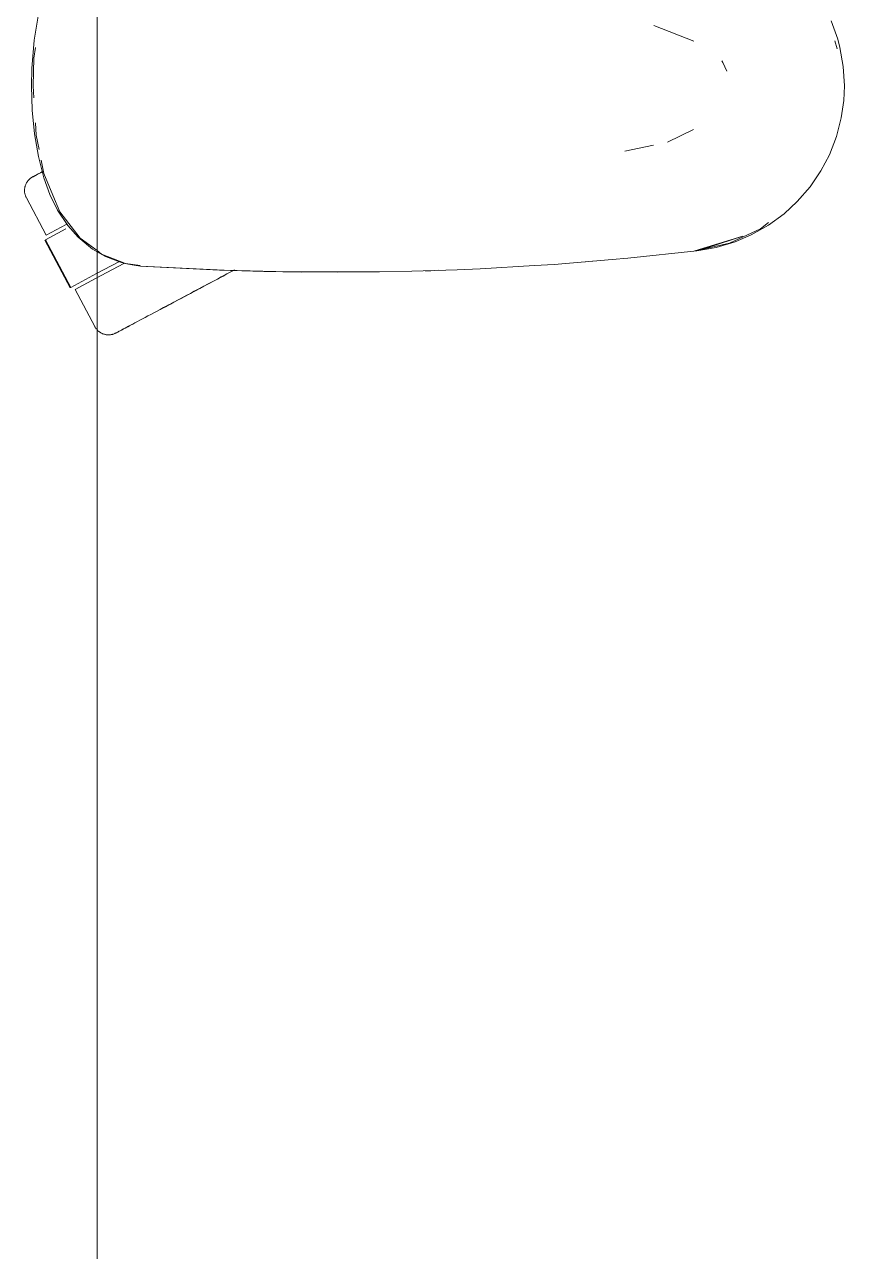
# Model space of a CAD drawing. Header units: millimetres. Extents: x 155927 to 295199, y -4084 to 97293.
# Drawn here: x 192761.6 to 192974.8, y 12159.5 to 12478.5 of the extents above; entities that cross this region are included whole.
import ezdxf

# ---------------------------------------------------------------- set-up
doc = ezdxf.new("R2010")
doc.units = ezdxf.units.MM
doc.header["$MEASUREMENT"] = 0
doc.layers.add('G-IMPT', color=8, linetype='CONTINUOUS', lineweight=9)
doc.layers.add('I-FURN', color=8, linetype='CONTINUOUS', lineweight=9)

msp = doc.modelspace()

# ---------------------------------------------------------------- linework, layer by layer
at = {"layer": 'G-IMPT'}
for p, q in [((192765.22, 12481.21), (192764.1, 12474.45)), ((192925.18, 12478.34), (192935.61, 12474.2)), ((192971.31, 12479.51), (192973.02, 12474.74)), ((192763.52, 12467.13), (192764.1, 12474.45)), ((192764.04, 12469.79), (192764.43, 12472.57)), ((192972.23, 12474.3), (192972.84, 12472.27)), ((192973.59, 12472.61), (192973.02, 12474.74)), ((192974.47, 12467.66), (192973.59, 12472.61)), ((192764.04, 12469.79), (192763.81, 12462.62)), ((192943.14, 12468.67), (192942.84, 12469.12)), ((192944.15, 12466.45), (192943.14, 12468.67)), ((192763.52, 12467.13), (192763.43, 12462.62)), ((192974.76, 12462.62), (192974.47, 12467.66)), ((192763.43, 12462.62), (192763.61, 12456.29)), ((192764, 12459.51), (192763.81, 12462.62)), ((192974.76, 12462.62), (192974.59, 12458.78)), ((192764.18, 12450.14), (192763.61, 12456.29)), ((192973.95, 12454.26), (192974.59, 12458.78)), ((192764.6, 12449.8), (192764.4, 12453)), ((192973.95, 12454.26), (192972.68, 12449.4)), ((192764.18, 12450.14), (192765.18, 12444.2)), ((192765.36, 12446.05), (192764.6, 12449.8)), ((192935.52, 12451.25), (192928.73, 12447.98)), ((192917.69, 12445.64), (192925.12, 12447.21)), ((192970.85, 12444.68), (192972.68, 12449.4)), ((192766.61, 12438.72), (192765.18, 12444.2)), ((192766.64, 12439.84), (192765.93, 12443.3)), ((192919.31, 12445.95), (192917.69, 12445.64)), ((192968.66, 12440.52), (192970.85, 12444.68)), ((192968.66, 12440.52), (192965.83, 12436.35)), ((192766.61, 12438.72), (192768.2, 12434.39)), ((192766.64, 12439.84), (192768.96, 12434.21)), ((192770.18, 12430.31), (192768.2, 12434.39)), ((192770.8, 12429.82), (192768.96, 12434.21)), ((192965.83, 12436.35), (192962.51, 12432.52)), ((192770.18, 12430.31), (192772.83, 12426.27)), ((192959.07, 12429.35), (192962.51, 12432.52)), ((192776.02, 12423.03), (192770.8, 12429.82)), ((192959.07, 12429.35), (192954.99, 12426.36)), ((192772.83, 12426.27), (192775.5, 12423.23)), ((192944.86, 12421.72), (192952.92, 12425.45)), ((192950.55, 12423.84), (192954.99, 12426.36)), ((192955.03, 12427.05), (192952.92, 12425.45)), ((192779.24, 12420.15), (192775.5, 12423.23)), ((192780.44, 12419.76), (192776.02, 12423.03)), ((192935.89, 12419.67), (192948.35, 12423.5)), ((192944.86, 12421.72), (192936.45, 12419.8)), ((192948.35, 12423.5), (192939.2, 12420.59)), ((192946.31, 12422.03), (192941.44, 12420.57)), ((192950.55, 12423.84), (192946.31, 12422.03)), ((192780.44, 12419.47), (192779.24, 12420.15)), ((192781.64, 12418.86), (192780.44, 12419.76)), ((192782.67, 12418.19), (192780.44, 12419.47)), ((192787.84, 12416.45), (192781.64, 12418.86)), ((192782.67, 12418.19), (192786.32, 12416.8)), ((192914.35, 12417.42), (192918.47, 12417.77)), ((192918.47, 12417.77), (192936.4, 12419.67)), ((192935.89, 12419.67), (192939.2, 12420.59)), ((192936.4, 12419.67), (192941.44, 12420.57)), ((192787.66, 12416.43), (192786.32, 12416.8)), ((192787.66, 12416.43), (192790.06, 12415.99)), ((192787.84, 12416.45), (192791.69, 12415.87)), ((192791.7, 12415.74), (192790.06, 12415.99)), ((192812.28, 12414.69), (192791.7, 12415.74)), ((192813.49, 12414.65), (192791.7, 12415.74)), ((192791.7, 12415.74), (192793.31, 12415.62)), ((192813.49, 12414.65), (192793.31, 12415.62)), ((192833.68, 12414.18), (192812.28, 12414.69)), ((192823.84, 12414.35), (192812.28, 12414.69)), ((192812.28, 12414.69), (192813.49, 12414.65)), ((192833.68, 12414.18), (192813.49, 12414.65)), ((192853.86, 12414.23), (192823.84, 12414.35)), ((192833.68, 12414.18), (192823.84, 12414.35)), ((192823.84, 12414.35), (192843.07, 12414.14)), ((192853.86, 12414.23), (192862.28, 12414.39)), ((192874.04, 12414.78), (192862.28, 12414.39)), ((192867.22, 12414.53), (192865.72, 12414.52)), ((192869.15, 12414.64), (192867.22, 12414.53)), ((192874.04, 12414.78), (192880.06, 12415.04)), ((192894.2, 12415.85), (192880.06, 12415.04)), ((192899.29, 12416.17), (192894.2, 12415.85)), ((192899.29, 12416.17), (192914.35, 12417.42)), ((192907.47, 12416.82), (192909.15, 12416.99)), ((192831.64, 12414.2), (192829.73, 12414.27)), ((192833.68, 12414.22), (192831.64, 12414.2)), ((192853.86, 12414.23), (192833.68, 12414.18)), ((192853.86, 12414.23), (192843.07, 12414.14))]:
    msp.add_line(p, q, dxfattribs=at)
at = {"layer": 'I-FURN'}
for p, q in [((192780.44, 12100.42), (192780.44, 13500.42)), ((192780.44, 13500.42), (192780.44, 12100.42)), ((192765.54, 12439.9), (192765.18, 12439.71)), ((192765.34, 12439.8), (192765.71, 12440)), ((192765.93, 12440.11), (192765.54, 12439.9)), ((192765.71, 12440), (192766.12, 12440.21)), ((192766.36, 12440.34), (192765.93, 12440.11)), ((192761.78, 12436.62), (192761.84, 12436.77)), ((192761.84, 12436.77), (192761.89, 12436.92)), ((192761.89, 12436.92), (192761.96, 12437.07)), ((192761.96, 12437.07), (192762.03, 12437.21)), ((192762.03, 12437.21), (192762.11, 12437.35)), ((192762.11, 12437.35), (192762.19, 12437.49)), ((192762.19, 12437.49), (192762.27, 12437.63)), ((192762.27, 12437.63), (192762.37, 12437.76)), ((192762.37, 12437.76), (192762.46, 12437.89)), ((192762.46, 12437.89), (192762.57, 12438.01)), ((192762.57, 12438.01), (192762.68, 12438.13)), ((192762.68, 12438.13), (192762.79, 12438.25)), ((192762.79, 12438.25), (192762.9, 12438.36)), ((192762.9, 12438.36), (192763.03, 12438.47)), ((192763.03, 12438.47), (192763.15, 12438.57)), ((192763.15, 12438.57), (192763.28, 12438.66)), ((192763.28, 12438.66), (192763.41, 12438.76)), ((192763.41, 12438.76), (192763.55, 12438.84)), ((192763.55, 12438.84), (192763.69, 12438.92)), ((192763.69, 12438.92), (192763.73, 12438.94)), ((192763.78, 12438.97), (192763.73, 12438.94)), ((192763.73, 12438.94), (192763.75, 12438.95)), ((192763.73, 12438.94), (192763.73, 12438.94)), ((192763.75, 12438.95), (192763.81, 12438.98)), ((192763.86, 12439.01), (192763.78, 12438.97)), ((192763.81, 12438.98), (192763.91, 12439.04)), ((192763.98, 12439.08), (192763.86, 12439.01)), ((192763.91, 12439.04), (192764.05, 12439.11)), ((192764.14, 12439.16), (192763.98, 12439.08)), ((192764.05, 12439.11), (192764.23, 12439.21)), ((192764.34, 12439.27), (192764.14, 12439.16)), ((192764.23, 12439.21), (192764.45, 12439.32)), ((192764.58, 12439.4), (192764.34, 12439.27)), ((192764.45, 12439.32), (192764.71, 12439.46)), ((192764.86, 12439.54), (192764.58, 12439.4)), ((192764.71, 12439.46), (192765, 12439.62)), ((192765.18, 12439.71), (192764.86, 12439.54)), ((192765, 12439.62), (192765.34, 12439.8)), ((192761.59, 12435.51), (192761.6, 12435.67)), ((192761.59, 12435.35), (192761.59, 12435.51)), ((192761.6, 12435.19), (192761.59, 12435.35)), ((192761.6, 12435.67), (192761.62, 12435.83)), ((192761.61, 12435.03), (192761.6, 12435.19)), ((192761.62, 12434.87), (192761.61, 12435.03)), ((192761.62, 12435.83), (192761.64, 12435.99)), ((192761.65, 12434.71), (192761.62, 12434.87)), ((192761.64, 12435.99), (192761.66, 12436.15)), ((192761.68, 12434.55), (192761.65, 12434.71)), ((192761.66, 12436.15), (192761.7, 12436.31)), ((192761.71, 12434.39), (192761.68, 12434.55)), ((192761.7, 12436.31), (192761.74, 12436.46)), ((192761.76, 12434.24), (192761.71, 12434.39)), ((192761.74, 12436.46), (192761.78, 12436.62)), ((192761.81, 12434.08), (192761.76, 12434.24)), ((192761.86, 12433.93), (192761.81, 12434.08)), ((192761.92, 12433.78), (192761.86, 12433.93)), ((192761.99, 12433.63), (192761.92, 12433.78)), ((192762.06, 12433.49), (192761.99, 12433.63)), ((192762.06, 12433.49), (192767.21, 12423.81)), ((192767.03, 12422.57), (192772.32, 12425.39)), ((192767.21, 12423.81), (192772.4, 12426.57)), ((192766.86, 12422.48), (192773.43, 12410.12)), ((192773.6, 12410.21), (192767.03, 12422.57)), ((192780.01, 12412.49), (192787.39, 12416.41)), ((192786.11, 12416.86), (192780.29, 12413.77)), ((192815.72, 12414.49), (192814.73, 12413.96)), ((192815.19, 12414.21), (192816.17, 12414.73)), ((192780.29, 12413.77), (192773.6, 12410.21)), ((192774.72, 12409.68), (192780.01, 12412.49)), ((192809.73, 12411.3), (192808.72, 12410.77)), ((192809.19, 12411.01), (192810.19, 12411.55)), ((192810.73, 12411.84), (192809.73, 12411.3)), ((192810.19, 12411.55), (192811.2, 12412.08)), ((192811.74, 12412.37), (192810.73, 12411.84)), ((192811.2, 12412.08), (192812.2, 12412.62)), ((192812.74, 12412.9), (192811.74, 12412.37)), ((192812.2, 12412.62), (192813.2, 12413.15)), ((192813.74, 12413.43), (192812.74, 12412.9)), ((192813.2, 12413.15), (192814.2, 12413.68)), ((192814.73, 12413.96), (192813.74, 12413.43)), ((192814.2, 12413.68), (192815.19, 12414.21)), ((192774.72, 12409.68), (192779.87, 12399.99)), ((192803.78, 12408.14), (192802.81, 12407.62)), ((192803.25, 12407.86), (192804.22, 12408.37)), ((192804.75, 12408.65), (192803.78, 12408.14)), ((192804.22, 12408.37), (192805.2, 12408.89)), ((192805.73, 12409.18), (192804.75, 12408.65)), ((192805.2, 12408.89), (192806.19, 12409.42)), ((192806.72, 12409.7), (192805.73, 12409.18)), ((192806.19, 12409.42), (192807.18, 12409.95)), ((192807.72, 12410.23), (192806.72, 12409.7)), ((192807.18, 12409.95), (192808.18, 12410.48)), ((192808.72, 12410.77), (192807.72, 12410.23)), ((192808.18, 12410.48), (192809.19, 12411.01)), ((192796.88, 12404.47), (192797.74, 12404.93)), ((192798.21, 12405.18), (192797.34, 12404.71)), ((192797.74, 12404.93), (192798.61, 12405.39)), ((192799.09, 12405.65), (192798.21, 12405.18)), ((192798.61, 12405.39), (192799.51, 12405.87)), ((192800, 12406.13), (192799.09, 12405.65)), ((192799.51, 12405.87), (192800.42, 12406.35)), ((192800.92, 12406.62), (192800, 12406.13)), ((192800.42, 12406.35), (192801.35, 12406.85)), ((192801.86, 12407.12), (192800.92, 12406.62)), ((192801.35, 12406.85), (192802.3, 12407.35)), ((192802.81, 12407.62), (192801.86, 12407.12)), ((192802.3, 12407.35), (192803.25, 12407.86)), ((192790.92, 12401.3), (192791.56, 12401.64)), ((192791.56, 12401.64), (192792.24, 12402)), ((192792.24, 12402), (192792.95, 12402.38)), ((192792.95, 12402.38), (192793.68, 12402.77)), ((192793.68, 12402.77), (192794.45, 12403.18)), ((192794.45, 12403.18), (192795.23, 12403.59)), ((192795.23, 12403.59), (192796.04, 12404.03)), ((192796.04, 12404.03), (192796.88, 12404.47)), ((192797.34, 12404.71), (192796.49, 12404.26)), ((192779.89, 12399.95), (192779.87, 12399.99)), ((192779.97, 12399.81), (192779.89, 12399.95)), ((192780.06, 12399.68), (192779.97, 12399.81)), ((192780.15, 12399.54), (192780.06, 12399.68)), ((192780.25, 12399.41), (192780.15, 12399.54)), ((192780.35, 12399.29), (192780.25, 12399.41)), ((192780.45, 12399.17), (192780.35, 12399.29)), ((192780.57, 12399.05), (192780.45, 12399.17)), ((192780.68, 12398.94), (192780.57, 12399.05)), ((192780.8, 12398.83), (192780.68, 12398.94)), ((192780.93, 12398.73), (192780.8, 12398.83)), ((192781.05, 12398.63), (192780.93, 12398.73)), ((192781.19, 12398.54), (192781.05, 12398.63)), ((192781.32, 12398.45), (192781.19, 12398.54)), ((192781.46, 12398.37), (192781.32, 12398.45)), ((192785.45, 12398.39), (192785.37, 12398.35)), ((192785.4, 12398.37), (192785.5, 12398.42)), ((192785.58, 12398.46), (192785.45, 12398.39)), ((192785.5, 12398.42), (192785.65, 12398.5)), ((192785.74, 12398.55), (192785.58, 12398.46)), ((192785.65, 12398.5), (192785.83, 12398.59)), ((192785.94, 12398.65), (192785.74, 12398.55)), ((192785.83, 12398.59), (192786.04, 12398.71)), ((192786.18, 12398.78), (192785.94, 12398.65)), ((192786.04, 12398.71), (192786.3, 12398.85)), ((192786.46, 12398.93), (192786.18, 12398.78)), ((192786.3, 12398.85), (192786.6, 12399)), ((192786.78, 12399.1), (192786.46, 12398.93)), ((192786.6, 12399), (192786.94, 12399.18)), ((192787.13, 12399.29), (192786.78, 12399.1)), ((192786.94, 12399.18), (192787.31, 12399.38)), ((192787.53, 12399.5), (192787.13, 12399.29)), ((192787.31, 12399.38), (192787.72, 12399.6)), ((192787.95, 12399.72), (192787.53, 12399.5)), ((192787.72, 12399.6), (192788.16, 12399.84)), ((192788.42, 12399.97), (192787.95, 12399.72)), ((192788.16, 12399.84), (192788.65, 12400.09)), ((192788.92, 12400.24), (192788.42, 12399.97)), ((192788.65, 12400.09), (192789.16, 12400.37)), ((192789.46, 12400.52), (192788.92, 12400.24)), ((192789.16, 12400.37), (192789.71, 12400.66)), ((192790.03, 12400.83), (192789.46, 12400.52)), ((192789.71, 12400.66), (192790.3, 12400.97)), ((192790.3, 12400.97), (192790.92, 12401.3)), ((192781.6, 12398.29), (192781.46, 12398.37)), ((192781.75, 12398.22), (192781.6, 12398.29)), ((192781.89, 12398.16), (192781.75, 12398.22)), ((192782.05, 12398.1), (192781.89, 12398.16)), ((192782.2, 12398.05), (192782.05, 12398.1)), ((192782.35, 12398), (192782.2, 12398.05)), ((192782.51, 12397.96), (192782.35, 12398)), ((192782.67, 12397.93), (192782.51, 12397.96)), ((192782.82, 12397.9), (192782.67, 12397.93)), ((192782.98, 12397.88), (192782.82, 12397.9)), ((192783.14, 12397.86), (192782.98, 12397.88)), ((192783.31, 12397.86), (192783.14, 12397.86)), ((192783.47, 12397.85), (192783.31, 12397.86)), ((192783.63, 12397.86), (192783.47, 12397.85)), ((192783.79, 12397.87), (192783.63, 12397.86)), ((192783.95, 12397.89), (192783.79, 12397.87)), ((192784.11, 12397.91), (192783.95, 12397.89)), ((192784.27, 12397.94), (192784.11, 12397.91)), ((192784.42, 12397.98), (192784.27, 12397.94)), ((192784.58, 12398.02), (192784.42, 12397.98)), ((192784.73, 12398.07), (192784.58, 12398.02)), ((192784.88, 12398.12), (192784.73, 12398.07)), ((192785.03, 12398.19), (192784.88, 12398.12)), ((192785.18, 12398.25), (192785.03, 12398.19)), ((192785.32, 12398.33), (192785.18, 12398.25)), ((192785.32, 12398.33), (192785.34, 12398.34)), ((192785.33, 12398.33), (192785.32, 12398.33)), ((192785.37, 12398.35), (192785.33, 12398.33)), ((192785.34, 12398.34), (192785.4, 12398.37))]:
    msp.add_line(p, q, dxfattribs=at)

doc.saveas('drawing.dxf')
